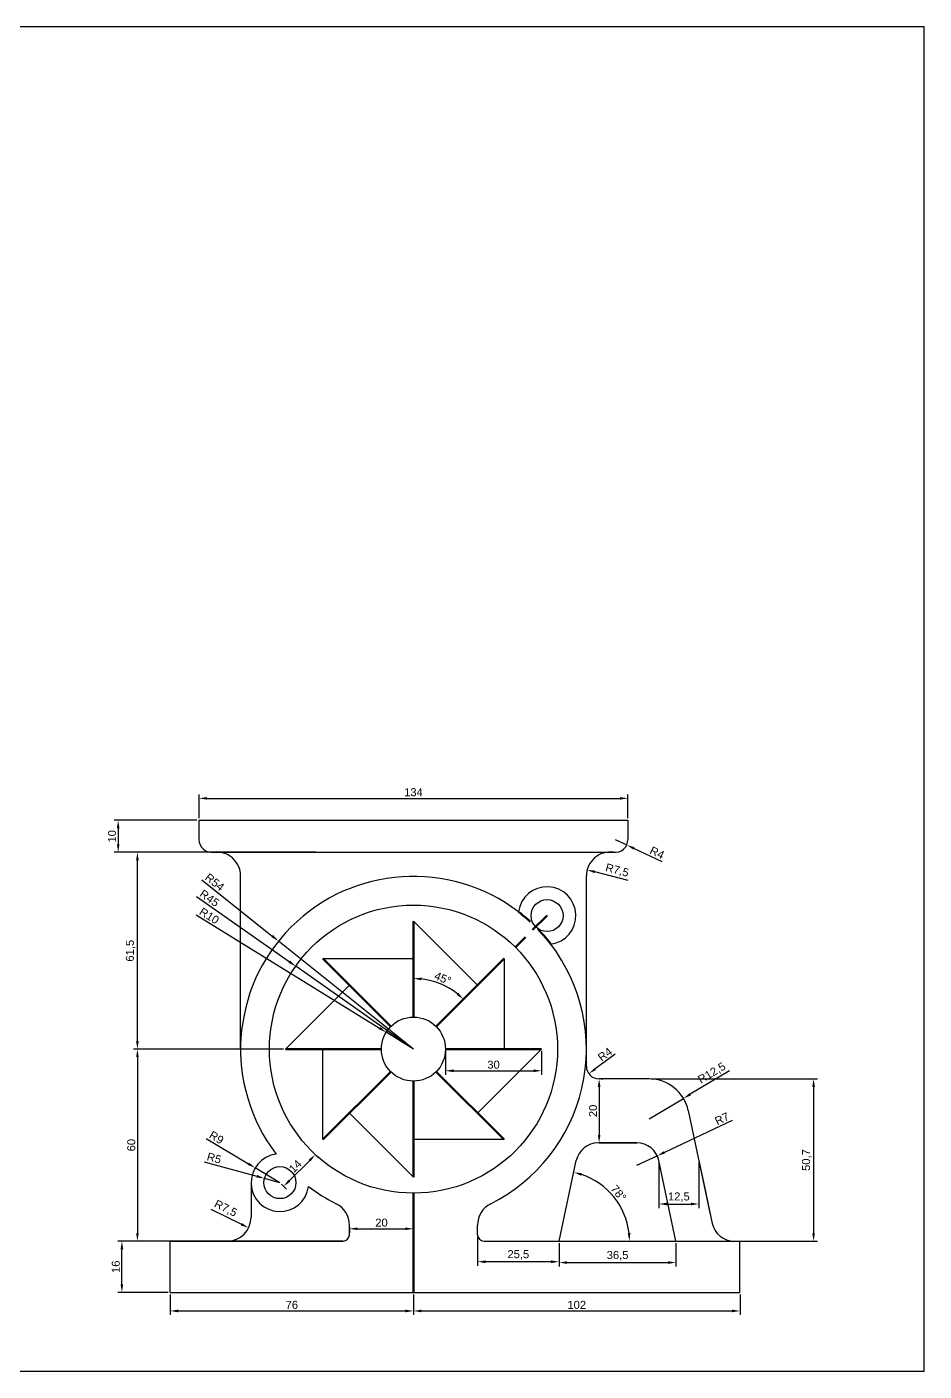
# Model space of a CAD drawing. Header units: inches. Extents: x 0 to 590, y 0 to 420.
# Drawn here: x 309.7 to 590, y 0 to 420 of the extents above; entities that cross this region are included whole.
import ezdxf

# ---------------------------------------------------------------- set-up
doc = ezdxf.new("R2010")
doc.units = ezdxf.units.IN
doc.header["$MEASUREMENT"] = 0
doc.linetypes.add('DASHED2', pattern=[9.525, 6.35, -3.175])
doc.styles.get("Standard").update_dxf_attribs({"font": 'arial.ttf'})
doc.dimstyles.new('ISO-25', dxfattribs={"dimtxt": 2.5, "dimasz": 2.5, "dimexe": 1.25, "dimexo": 0.625, "dimtad": 1, "dimtxsty": 'Standard', "dimcen": 2.5, "dimadec": 0, "dimazin": 0, "dimtfac": 1, "dimtmove": 0, "dimatfit": 3, "dimfxl": 1, "dimarcsym": 0})

# ---------------------------------------------------------------- blocks, each defined once
blk = doc.blocks.new('*U36')
for p, q in [((-10, -13.33), (-10, 13.33)), ((-10, 13.33), (10, -6.67))]:
    blk.add_line(p, q)
blk = doc.blocks.new('*U37')
at = {"color": 0, "linetype": 'ByBlock', "lineweight": -2, "transparency": 16777216}
for p, rotation in [((156.21, 193.93), 45), ((193.93, 179.79), 315), ((141.33, 178), 90.00000000000001), ((142.07, 156.21), 135), ((194.67, 158), 270), ((179.79, 142.07), 225.0000000000001), ((158, 141.33), 180)]:
    blk.add_blockref('*U36', p, dxfattribs=dict(at, rotation=rotation))
blk.add_blockref('*U36', (178, 194.67), dxfattribs=at)
blk = doc.blocks.new('*D41')
at = {"color": 0, "linetype": 'Continuous', "lineweight": -2, "transparency": 16777216}
for p, q in [((363.49, 172.73), (363.49, 180.21)), ((365.99, 178.96), (494.99, 178.96)), ((497.49, 172.73), (497.49, 180.21))]:
    blk.add_line(p, q, dxfattribs=at)
at = {"color": 0, "linetype": 'Continuous', "lineweight": 5, "transparency": 16777216}
for points in [[(365.99, 179.37), (365.99, 178.54), (363.49, 178.96)], [(494.99, 179.37), (494.99, 178.54), (497.49, 178.96)]]:
    blk.add_solid(points, dxfattribs=at)
at = {"layer": 'Defpoints', "color": 0, "linetype": 'Continuous', "lineweight": 5, "transparency": 16777216}
for p in [(497.49, 178.96), (363.49, 172.1), (497.49, 172.1)]:
    blk.add_point(p, dxfattribs=at)
at = {"color": 0, "linetype": 'Continuous', "lineweight": 100, "transparency": 16777216, "insert": (430.49, 180.86), "char_height": 2.5, "attachment_point": 5}
blk.add_mtext('134', dxfattribs=at)
blk = doc.blocks.new('*D42')
at = {"color": 0, "linetype": 'Continuous', "lineweight": -2, "transparency": 16777216}
for p, q in [((362.86, 172.1), (336.99, 172.1)), ((338.24, 169.6), (338.24, 164.6)), ((366.86, 162.1), (336.99, 162.1))]:
    blk.add_line(p, q, dxfattribs=at)
at = {"color": 0, "linetype": 'Continuous', "lineweight": 5, "transparency": 16777216}
for points in [[(337.83, 169.6), (338.66, 169.6), (338.24, 172.1)], [(337.83, 164.6), (338.66, 164.6), (338.24, 162.1)]]:
    blk.add_solid(points, dxfattribs=at)
at = {"layer": 'Defpoints', "color": 0, "linetype": 'Continuous', "lineweight": 5, "transparency": 16777216}
for p in [(363.49, 172.1), (338.24, 162.1), (367.49, 162.1)]:
    blk.add_point(p, dxfattribs=at)
at = {"color": 0, "linetype": 'Continuous', "lineweight": 100, "transparency": 16777216, "insert": (336.34, 167.1), "char_height": 2.5, "attachment_point": 5, "rotation": 90}
blk.add_mtext('10', dxfattribs=at)
blk = doc.blocks.new('*D43')
at = {"color": 0, "linetype": 'Continuous', "lineweight": -2, "transparency": 16777216}
for p, q in [((399.86, 162.1), (343, 162.1)), ((344.25, 103.1), (344.25, 159.6)), ((389.86, 100.6), (343, 100.6))]:
    blk.add_line(p, q, dxfattribs=at)
at = {"color": 0, "linetype": 'Continuous', "lineweight": 5, "transparency": 16777216}
for points in [[(343.83, 159.6), (344.66, 159.6), (344.25, 162.1)], [(343.83, 103.1), (344.66, 103.1), (344.25, 100.6)]]:
    blk.add_solid(points, dxfattribs=at)
at = {"layer": 'Defpoints', "color": 0, "linetype": 'Continuous', "lineweight": 5, "transparency": 16777216}
for p in [(344.25, 162.1), (400.49, 162.1), (390.49, 100.6)]:
    blk.add_point(p, dxfattribs=at)
at = {"color": 0, "linetype": 'Continuous', "lineweight": 100, "transparency": 16777216, "insert": (342.12, 131.35), "char_height": 2.5, "attachment_point": 5, "rotation": 90}
blk.add_mtext('61,5', dxfattribs=at)
blk = doc.blocks.new('*D44')
at = {"color": 0, "linetype": 'Continuous', "lineweight": -2, "transparency": 16777216}
for p, q in [((389.86, 100.6), (343, 100.6)), ((344.25, 98.1), (344.25, 43.1)), ((399.86, 40.6), (343, 40.6))]:
    blk.add_line(p, q, dxfattribs=at)
at = {"color": 0, "linetype": 'Continuous', "lineweight": 5, "transparency": 16777216}
for points in [[(343.83, 98.1), (344.66, 98.1), (344.25, 100.6)], [(343.83, 43.1), (344.66, 43.1), (344.25, 40.6)]]:
    blk.add_solid(points, dxfattribs=at)
at = {"layer": 'Defpoints', "color": 0, "linetype": 'Continuous', "lineweight": 5, "transparency": 16777216}
for p in [(390.49, 100.6), (344.25, 40.6), (400.49, 40.6)]:
    blk.add_point(p, dxfattribs=at)
at = {"color": 0, "linetype": 'Continuous', "lineweight": 100, "transparency": 16777216, "insert": (342.34, 70.6), "char_height": 2.5, "attachment_point": 5, "rotation": 90}
blk.add_mtext('60', dxfattribs=at)
blk = doc.blocks.new('*D45')
at = {"color": 0, "linetype": 'Continuous', "lineweight": -2, "transparency": 16777216}
for p, q in [((364.39, 153.55), (386.39, 135.92)), ((430.49, 100.6), (388.34, 134.36))]:
    blk.add_line(p, q, dxfattribs=at)
at = {"color": 0, "linetype": 'Continuous', "lineweight": 5, "transparency": 16777216}
blk.add_solid([(386.65, 136.25), (386.13, 135.6), (388.34, 134.36)], dxfattribs=at)
at = {"layer": 'Defpoints', "color": 0, "linetype": 'Continuous', "lineweight": 5, "transparency": 16777216}
for p in [(388.34, 134.36), (430.49, 100.6)]:
    blk.add_point(p, dxfattribs=at)
at = {"color": 0, "linetype": 'Continuous', "lineweight": 100, "transparency": 16777216, "insert": (368.39, 152.77), "char_height": 2.5, "attachment_point": 5, "rotation": 321.3076}
blk.add_mtext('R54', dxfattribs=at)
blk = doc.blocks.new('*D46')
at = {"color": 0, "linetype": 'Continuous', "lineweight": -2, "transparency": 16777216}
for p, q in [((362.71, 148.3), (391.64, 127.94)), ((430.49, 100.6), (393.69, 126.5))]:
    blk.add_line(p, q, dxfattribs=at)
at = {"color": 0, "linetype": 'Continuous', "lineweight": 5, "transparency": 16777216}
blk.add_solid([(391.88, 128.28), (391.4, 127.6), (393.69, 126.5)], dxfattribs=at)
at = {"layer": 'Defpoints', "color": 0, "linetype": 'Continuous', "lineweight": 5, "transparency": 16777216}
for p in [(393.69, 126.5), (430.49, 100.6)]:
    blk.add_point(p, dxfattribs=at)
at = {"color": 0, "linetype": 'Continuous', "lineweight": 100, "transparency": 16777216, "insert": (366.77, 147.76), "char_height": 2.5, "attachment_point": 5, "rotation": 324.8633}
blk.add_mtext('R45', dxfattribs=at)
blk = doc.blocks.new('*D47')
at = {"color": 0, "linetype": 'Continuous', "lineweight": -2, "transparency": 16777216}
for p, q in [((362.61, 142.53), (419.85, 107.17)), ((430.49, 100.6), (421.98, 105.86))]:
    blk.add_line(p, q, dxfattribs=at)
at = {"color": 0, "linetype": 'Continuous', "lineweight": 5, "transparency": 16777216}
blk.add_solid([(420.07, 107.53), (419.63, 106.82), (421.98, 105.86)], dxfattribs=at)
at = {"layer": 'Defpoints', "color": 0, "linetype": 'Continuous', "lineweight": 5, "transparency": 16777216}
for p in [(421.98, 105.86), (430.49, 100.6)]:
    blk.add_point(p, dxfattribs=at)
at = {"color": 0, "linetype": 'Continuous', "lineweight": 100, "transparency": 16777216, "insert": (366.68, 142.25), "char_height": 2.5, "attachment_point": 5, "rotation": 328.3004}
blk.add_mtext('R10', dxfattribs=at)
blk = doc.blocks.new('*D48')
at = {"color": 0, "linetype": 'Continuous', "lineweight": -2, "transparency": 16777216}
for p, q in [((365.69, 72.69), (378.9, 64.79)), ((388.77, 58.88), (381.04, 63.51))]:
    blk.add_line(p, q, dxfattribs=at)
at = {"color": 0, "linetype": 'Continuous', "lineweight": 5, "transparency": 16777216}
blk.add_solid([(379.11, 65.15), (378.68, 64.43), (381.04, 63.51)], dxfattribs=at)
at = {"layer": 'Defpoints', "color": 0, "linetype": 'Continuous', "lineweight": 5, "transparency": 16777216}
for p in [(381.04, 63.51), (388.77, 58.88)]:
    blk.add_point(p, dxfattribs=at)
at = {"color": 0, "linetype": 'Continuous', "lineweight": 100, "transparency": 16777216, "insert": (368.94, 72.97), "char_height": 2.5, "attachment_point": 5, "rotation": 329.1023}
blk.add_mtext('R9', dxfattribs=at)
blk = doc.blocks.new('*D49')
at = {"color": 0, "linetype": 'Continuous', "lineweight": -2, "transparency": 16777216}
for p, q in [((365.15, 65.44), (381.54, 60.89)), ((388.77, 58.88), (383.95, 60.22))]:
    blk.add_line(p, q, dxfattribs=at)
at = {"color": 0, "linetype": 'Continuous', "lineweight": 5, "transparency": 16777216}
blk.add_solid([(381.65, 61.29), (381.43, 60.49), (383.95, 60.22)], dxfattribs=at)
at = {"layer": 'Defpoints', "color": 0, "linetype": 'Continuous', "lineweight": 5, "transparency": 16777216}
for p in [(383.95, 60.22), (388.77, 58.88)]:
    blk.add_point(p, dxfattribs=at)
at = {"color": 0, "linetype": 'Continuous', "lineweight": 100, "transparency": 16777216, "insert": (368.22, 66.56), "char_height": 2.5, "attachment_point": 5, "rotation": 344.4738}
blk.add_mtext('R5', dxfattribs=at)
blk = doc.blocks.new('*D50')
at = {"color": 0, "linetype": 'Continuous', "lineweight": -2, "transparency": 16777216}
blk.add_line((367.15, 50.64), (376.75, 45.88), dxfattribs=at)
at = {"color": 0, "linetype": 'Continuous', "lineweight": 5, "transparency": 16777216}
blk.add_solid([(376.93, 46.25), (376.56, 45.51), (378.99, 44.77)], dxfattribs=at)
at = {"layer": 'Defpoints', "color": 0, "linetype": 'Continuous', "lineweight": 5, "transparency": 16777216}
for p in [(372.27, 48.1), (378.99, 44.77)]:
    blk.add_point(p, dxfattribs=at)
at = {"color": 0, "linetype": 'Continuous', "lineweight": 100, "transparency": 16777216, "insert": (371.77, 50.72), "char_height": 2.5, "attachment_point": 5, "rotation": 333.6184}
blk.add_mtext('R7,5', dxfattribs=at)
blk = doc.blocks.new('*D51')
at = {"color": 0, "linetype": 'Continuous', "lineweight": -2, "transparency": 16777216}
for p, q in [((493.49, 166.1), (497.1, 164.39)), ((508.17, 159.16), (499.36, 163.32))]:
    blk.add_line(p, q, dxfattribs=at)
at = {"color": 0, "linetype": 'Continuous', "lineweight": 5, "transparency": 16777216}
blk.add_solid([(499.54, 163.7), (499.18, 162.95), (497.1, 164.39)], dxfattribs=at)
at = {"layer": 'Defpoints', "color": 0, "linetype": 'Continuous', "lineweight": 5, "transparency": 16777216}
for p in [(493.49, 166.1), (497.1, 164.39)]:
    blk.add_point(p, dxfattribs=at)
at = {"color": 0, "linetype": 'Continuous', "lineweight": 100, "transparency": 16777216, "insert": (506.59, 161.98), "char_height": 2.5, "attachment_point": 5, "rotation": 334.6892}
blk.add_mtext('R4', dxfattribs=at)
blk = doc.blocks.new('*D52')
at = {"color": 0, "linetype": 'Continuous', "lineweight": -2, "transparency": 16777216}
blk.add_line((497.51, 153.24), (487.15, 155.98), dxfattribs=at)
at = {"color": 0, "linetype": 'Continuous', "lineweight": 5, "transparency": 16777216}
blk.add_solid([(487.26, 156.38), (487.05, 155.58), (484.73, 156.62)], dxfattribs=at)
at = {"layer": 'Defpoints', "color": 0, "linetype": 'Continuous', "lineweight": 5, "transparency": 16777216}
for p in [(484.73, 156.62), (491.99, 154.7)]:
    blk.add_point(p, dxfattribs=at)
at = {"color": 0, "linetype": 'Continuous', "lineweight": 100, "transparency": 16777216, "insert": (494.08, 156.34), "char_height": 2.5, "attachment_point": 5, "rotation": 345.1997}
blk.add_mtext('R7,5', dxfattribs=at)
blk = doc.blocks.new('*D53')
at = {"color": 0, "linetype": 'Continuous', "lineweight": -2, "transparency": 16777216}
blk.add_line((493.54, 99.01), (487.28, 94.41), dxfattribs=at)
at = {"color": 0, "linetype": 'Continuous', "lineweight": 5, "transparency": 16777216}
blk.add_solid([(487.03, 94.75), (487.52, 94.08), (485.26, 92.94)], dxfattribs=at)
at = {"layer": 'Defpoints', "color": 0, "linetype": 'Continuous', "lineweight": 5, "transparency": 16777216}
for p in [(485.26, 92.94), (488.49, 95.3)]:
    blk.add_point(p, dxfattribs=at)
at = {"color": 0, "linetype": 'Continuous', "lineweight": 100, "transparency": 16777216, "insert": (490.31, 98.97), "char_height": 2.5, "attachment_point": 5, "rotation": 36.2925}
blk.add_mtext('R4', dxfattribs=at)
blk = doc.blocks.new('*D54')
at = {"color": 0, "linetype": 'Continuous', "lineweight": -2, "transparency": 16777216}
for p, q in [((529.2, 93.79), (516.97, 86.49)), ((504.09, 78.8), (514.82, 85.21))]:
    blk.add_line(p, q, dxfattribs=at)
at = {"color": 0, "linetype": 'Continuous', "lineweight": 5, "transparency": 16777216}
blk.add_solid([(516.75, 86.85), (517.18, 86.13), (514.82, 85.21)], dxfattribs=at)
at = {"layer": 'Defpoints', "color": 0, "linetype": 'Continuous', "lineweight": 5, "transparency": 16777216}
for p in [(514.82, 85.21), (504.09, 78.8)]:
    blk.add_point(p, dxfattribs=at)
at = {"color": 0, "linetype": 'Continuous', "lineweight": 100, "transparency": 16777216, "insert": (523.75, 93.02), "char_height": 2.5, "attachment_point": 5, "rotation": 30.8308}
blk.add_mtext('R12,5', dxfattribs=at)
blk = doc.blocks.new('*D55')
at = {"color": 0, "linetype": 'Continuous', "lineweight": -2, "transparency": 16777216}
for p, q in [((488.49, 88.8), (488.49, 73.8)), ((489.11, 91.3), (489.74, 91.3)), ((489.11, 71.3), (489.74, 71.3))]:
    blk.add_line(p, q, dxfattribs=at)
at = {"color": 0, "linetype": 'Continuous', "lineweight": 5, "transparency": 16777216}
for points in [[(488.07, 88.8), (488.9, 88.8), (488.49, 91.3)], [(488.07, 73.8), (488.9, 73.8), (488.49, 71.3)]]:
    blk.add_solid(points, dxfattribs=at)
at = {"layer": 'Defpoints', "color": 0, "linetype": 'Continuous', "lineweight": 5, "transparency": 16777216}
for p in [(488.49, 91.3), (488.49, 71.3), (488.49, 71.3)]:
    blk.add_point(p, dxfattribs=at)
at = {"color": 0, "linetype": 'Continuous', "lineweight": 100, "transparency": 16777216, "insert": (486.58, 81.3), "char_height": 2.5, "attachment_point": 5, "rotation": 90}
blk.add_mtext('20', dxfattribs=at)
blk = doc.blocks.new('*D56')
at = {"color": 0, "linetype": 'Continuous', "lineweight": -2, "transparency": 16777216}
for p, q in [((530.03, 78.31), (508.89, 68.35)), ((500.29, 64.3), (506.62, 67.29))]:
    blk.add_line(p, q, dxfattribs=at)
at = {"color": 0, "linetype": 'Continuous', "lineweight": 5, "transparency": 16777216}
blk.add_solid([(508.71, 68.73), (509.06, 67.97), (506.62, 67.29)], dxfattribs=at)
at = {"layer": 'Defpoints', "color": 0, "linetype": 'Continuous', "lineweight": 5, "transparency": 16777216}
for p in [(506.62, 67.29), (500.29, 64.3)]:
    blk.add_point(p, dxfattribs=at)
at = {"color": 0, "linetype": 'Continuous', "lineweight": 100, "transparency": 16777216, "insert": (526.85, 78.88), "char_height": 2.5, "attachment_point": 5, "rotation": 25.2169}
blk.add_mtext('R7', dxfattribs=at)
blk = doc.blocks.new('*D40')
at = {"color": 0, "linetype": 'Continuous', "lineweight": -2, "transparency": 16777216}
for p, q in [((399.11, 68.34), (400.71, 66.73)), ((391.7, 59.49), (398.06, 65.85)), ((389.21, 58.44), (390.81, 56.83))]:
    blk.add_line(p, q, dxfattribs=at)
at = {"color": 0, "linetype": 'Continuous', "lineweight": 5, "transparency": 16777216}
for points in [[(397.77, 66.15), (398.36, 65.56), (399.83, 67.62)], [(391.4, 59.78), (391.99, 59.19), (389.93, 57.72)]]:
    blk.add_solid(points, dxfattribs=at)
at = {"layer": 'Defpoints', "color": 0, "linetype": 'Continuous', "lineweight": 5, "transparency": 16777216}
for p in [(398.67, 68.78), (399.83, 67.62), (388.77, 58.88)]:
    blk.add_point(p, dxfattribs=at)
at = {"color": 0, "linetype": 'Continuous', "lineweight": 100, "transparency": 16777216, "insert": (393.55, 64), "char_height": 2.5, "attachment_point": 5, "rotation": 45}
blk.add_mtext('14', dxfattribs=at)
blk = doc.blocks.new('*D57')
at = {"color": 0, "linetype": 'Continuous', "lineweight": -2, "transparency": 16777216}
for p, q in [((410.49, 44.97), (410.49, 43.22)), ((412.99, 44.47), (427.99, 44.47)), ((430.49, 44.97), (430.49, 43.22))]:
    blk.add_line(p, q, dxfattribs=at)
at = {"color": 0, "linetype": 'Continuous', "lineweight": 5, "transparency": 16777216}
for points in [[(412.99, 44.89), (412.99, 44.06), (410.49, 44.47)], [(427.99, 44.89), (427.99, 44.06), (430.49, 44.47)]]:
    blk.add_solid(points, dxfattribs=at)
at = {"layer": 'Defpoints', "color": 0, "linetype": 'Continuous', "lineweight": 5, "transparency": 16777216}
for p in [(410.49, 45.59), (430.49, 45.59), (430.49, 44.47)]:
    blk.add_point(p, dxfattribs=at)
at = {"color": 0, "linetype": 'Continuous', "lineweight": 100, "transparency": 16777216, "insert": (420.49, 46.38), "char_height": 2.5, "attachment_point": 5}
blk.add_mtext('20', dxfattribs=at)
blk = doc.blocks.new('*D58')
at = {"color": 0, "linetype": 'Continuous', "lineweight": -2, "transparency": 16777216}
for p, q in [((353.86, 40.6), (338.15, 40.6)), ((339.4, 27.1), (339.4, 38.1)), ((353.86, 24.6), (338.15, 24.6))]:
    blk.add_line(p, q, dxfattribs=at)
at = {"color": 0, "linetype": 'Continuous', "lineweight": 5, "transparency": 16777216}
for points in [[(338.99, 38.1), (339.82, 38.1), (339.4, 40.6)], [(338.99, 27.1), (339.82, 27.1), (339.4, 24.6)]]:
    blk.add_solid(points, dxfattribs=at)
at = {"layer": 'Defpoints', "color": 0, "linetype": 'Continuous', "lineweight": 5, "transparency": 16777216}
for p in [(339.4, 40.6), (354.49, 40.6), (354.49, 24.6)]:
    blk.add_point(p, dxfattribs=at)
at = {"color": 0, "linetype": 'Continuous', "lineweight": 100, "transparency": 16777216, "insert": (337.5, 32.6), "char_height": 2.5, "attachment_point": 5, "rotation": 90}
blk.add_mtext('16', dxfattribs=at)
blk = doc.blocks.new('*D59')
at = {"color": 0, "linetype": 'Continuous', "lineweight": -2, "transparency": 16777216}
for p, q in [((354.49, 23.98), (354.49, 17.54)), ((430.49, 23.98), (430.49, 17.54)), ((356.99, 18.79), (427.99, 18.79))]:
    blk.add_line(p, q, dxfattribs=at)
at = {"color": 0, "linetype": 'Continuous', "lineweight": 5, "transparency": 16777216}
for points in [[(356.99, 19.21), (356.99, 18.38), (354.49, 18.79)], [(427.99, 19.21), (427.99, 18.38), (430.49, 18.79)]]:
    blk.add_solid(points, dxfattribs=at)
at = {"layer": 'Defpoints', "color": 0, "linetype": 'Continuous', "lineweight": 5, "transparency": 16777216}
for p in [(354.49, 24.6), (430.49, 24.6), (430.49, 18.79)]:
    blk.add_point(p, dxfattribs=at)
at = {"color": 0, "linetype": 'Continuous', "lineweight": 100, "transparency": 16777216, "insert": (392.49, 20.69), "char_height": 2.5, "attachment_point": 5}
blk.add_mtext('76', dxfattribs=at)
blk = doc.blocks.new('*D60')
at = {"color": 0, "linetype": 'Continuous', "lineweight": -2, "transparency": 16777216}
for p, q in [((430.49, 23.98), (430.49, 17.54)), ((532.49, 23.98), (532.49, 17.54)), ((432.99, 18.79), (529.99, 18.79))]:
    blk.add_line(p, q, dxfattribs=at)
at = {"color": 0, "linetype": 'Continuous', "lineweight": 5, "transparency": 16777216}
for points in [[(432.99, 19.21), (432.99, 18.38), (430.49, 18.79)], [(529.99, 19.21), (529.99, 18.38), (532.49, 18.79)]]:
    blk.add_solid(points, dxfattribs=at)
at = {"layer": 'Defpoints', "color": 0, "linetype": 'Continuous', "lineweight": 5, "transparency": 16777216}
for p in [(430.49, 24.6), (532.49, 24.6), (532.49, 18.79)]:
    blk.add_point(p, dxfattribs=at)
at = {"color": 0, "linetype": 'Continuous', "lineweight": 100, "transparency": 16777216, "insert": (481.49, 20.69), "char_height": 2.5, "attachment_point": 5}
blk.add_mtext('102', dxfattribs=at)
blk = doc.blocks.new('*D61')
at = {"color": 0, "linetype": 'Continuous', "lineweight": -2, "transparency": 16777216}
for p, q in [((450.49, 41.98), (450.49, 32.93)), ((475.99, 39.98), (475.99, 32.93)), ((473.49, 34.18), (452.99, 34.18))]:
    blk.add_line(p, q, dxfattribs=at)
at = {"color": 0, "linetype": 'Continuous', "lineweight": 5, "transparency": 16777216}
for points in [[(452.99, 34.59), (452.99, 33.76), (450.49, 34.18)], [(473.49, 34.59), (473.49, 33.76), (475.99, 34.18)]]:
    blk.add_solid(points, dxfattribs=at)
at = {"layer": 'Defpoints', "color": 0, "linetype": 'Continuous', "lineweight": 5, "transparency": 16777216}
for p in [(450.49, 42.6), (475.99, 40.6), (450.49, 34.18)]:
    blk.add_point(p, dxfattribs=at)
at = {"color": 0, "linetype": 'Continuous', "lineweight": 100, "transparency": 16777216, "insert": (463.24, 36.31), "char_height": 2.5, "attachment_point": 5}
blk.add_mtext('25,5', dxfattribs=at)
blk = doc.blocks.new('*D62')
at = {"color": 0, "linetype": 'Continuous', "lineweight": -2, "transparency": 16777216}
for p, q in [((475.99, 39.98), (475.99, 32.66)), ((512.49, 39.98), (512.49, 32.66)), ((478.49, 33.91), (509.99, 33.91))]:
    blk.add_line(p, q, dxfattribs=at)
at = {"color": 0, "linetype": 'Continuous', "lineweight": 5, "transparency": 16777216}
for points in [[(478.49, 34.33), (478.49, 33.5), (475.99, 33.91)], [(509.99, 34.33), (509.99, 33.5), (512.49, 33.91)]]:
    blk.add_solid(points, dxfattribs=at)
at = {"layer": 'Defpoints', "color": 0, "linetype": 'Continuous', "lineweight": 5, "transparency": 16777216}
for p in [(475.99, 40.6), (512.49, 40.6), (512.49, 33.91)]:
    blk.add_point(p, dxfattribs=at)
at = {"color": 0, "linetype": 'Continuous', "lineweight": 100, "transparency": 16777216, "insert": (494.24, 36.04), "char_height": 2.5, "attachment_point": 5}
blk.add_mtext('36,5', dxfattribs=at)
blk = doc.blocks.new('*D63')
at = {"color": 0, "linetype": 'Continuous', "lineweight": -2, "transparency": 16777216}
for p, q in [((504.71, 91.3), (556.72, 91.3)), ((555.47, 88.8), (555.47, 43.1)), ((504.71, 40.6), (556.72, 40.6))]:
    blk.add_line(p, q, dxfattribs=at)
at = {"color": 0, "linetype": 'Continuous', "lineweight": 5, "transparency": 16777216}
for points in [[(555.05, 88.8), (555.89, 88.8), (555.47, 91.3)], [(555.05, 43.1), (555.89, 43.1), (555.47, 40.6)]]:
    blk.add_solid(points, dxfattribs=at)
at = {"layer": 'Defpoints', "color": 0, "linetype": 'Continuous', "lineweight": 5, "transparency": 16777216}
for p in [(504.09, 91.3), (504.09, 40.6), (555.47, 40.6)]:
    blk.add_point(p, dxfattribs=at)
at = {"color": 0, "linetype": 'Continuous', "lineweight": 100, "transparency": 16777216, "insert": (553.34, 65.95), "char_height": 2.5, "attachment_point": 5, "rotation": 90}
blk.add_mtext('50,7', dxfattribs=at)
blk = doc.blocks.new('*D64')
at = {"color": 0, "linetype": 'Continuous', "lineweight": -2, "transparency": 16777216}
for p, q in [((507.14, 65.13), (507.14, 50.96)), ((519.64, 65.13), (519.64, 50.96)), ((509.64, 52.21), (517.14, 52.21))]:
    blk.add_line(p, q, dxfattribs=at)
at = {"color": 0, "linetype": 'Continuous', "lineweight": 5, "transparency": 16777216}
for points in [[(509.64, 52.63), (509.64, 51.8), (507.14, 52.21)], [(517.14, 52.63), (517.14, 51.8), (519.64, 52.21)]]:
    blk.add_solid(points, dxfattribs=at)
at = {"layer": 'Defpoints', "color": 0, "linetype": 'Continuous', "lineweight": 5, "transparency": 16777216}
for p in [(507.14, 65.76), (519.64, 65.76), (519.64, 52.21)]:
    blk.add_point(p, dxfattribs=at)
at = {"color": 0, "linetype": 'Continuous', "lineweight": 100, "transparency": 16777216, "insert": (513.39, 54.34), "char_height": 2.5, "attachment_point": 5}
blk.add_mtext('12,5', dxfattribs=at)
blk = doc.blocks.new('*U38')
at = {"linetype": 'Continuous', "lineweight": 100}
blk.add_line((15, 0), (-15, 0), dxfattribs=at)
blk = doc.blocks.new('*U39')
at = {"color": 0, "linetype": 'ByBlock', "lineweight": -2, "transparency": 16777216}
for p, rotation in [((126, 151), 90.00000000000001), ((108.32, 143.68), 135), ((143.68, 143.68), 45.00000000000001), ((101, 126), 180), ((108.32, 108.32), 225), ((143.68, 108.32), 315), ((126, 101), 269.9999999999999)]:
    blk.add_blockref('*U38', p, dxfattribs=dict(at, rotation=rotation))
blk.add_blockref('*U38', (151, 126), dxfattribs=at)
blk = doc.blocks.new('*D65')
at = {"color": 0, "linetype": 'Continuous', "lineweight": -2, "transparency": 16777216}
for p, q in [((440.49, 99.98), (440.49, 92.59)), ((470.49, 99.98), (470.49, 92.59)), ((442.99, 93.84), (467.99, 93.84))]:
    blk.add_line(p, q, dxfattribs=at)
at = {"color": 0, "linetype": 'Continuous', "lineweight": 5, "transparency": 16777216}
for points in [[(442.99, 94.26), (442.99, 93.42), (440.49, 93.84)], [(467.99, 94.26), (467.99, 93.42), (470.49, 93.84)]]:
    blk.add_solid(points, dxfattribs=at)
at = {"layer": 'Defpoints', "color": 0, "linetype": 'Continuous', "lineweight": 5, "transparency": 16777216}
for p in [(440.49, 100.6), (470.49, 100.6), (470.49, 93.84)]:
    blk.add_point(p, dxfattribs=at)
at = {"color": 0, "linetype": 'Continuous', "lineweight": 100, "transparency": 16777216, "insert": (455.49, 95.74), "char_height": 2.5, "attachment_point": 5}
blk.add_mtext('30', dxfattribs=at)
blk = doc.blocks.new('*D66')
at = {"color": 0, "linetype": 'Continuous', "lineweight": -2, "transparency": 16777216}
blk.add_arc((430.49, 100.6), 22.06, 51.4969, 83.5031, dxfattribs=at)
at = {"color": 0, "linetype": 'Continuous', "lineweight": 5, "transparency": 16777216}
for points in [[(432.96, 122.1), (433.01, 122.94), (430.49, 122.66)], [(444.5, 118.18), (443.94, 117.55), (446.08, 116.2)]]:
    blk.add_solid(points, dxfattribs=at)
at = {"layer": 'Defpoints', "color": 0, "linetype": 'Continuous', "lineweight": 5, "transparency": 16777216}
for p in [(430.49, 140.6), (458.77, 128.89), (441.52, 119.71), (430.49, 110.6), (437.56, 107.67)]:
    blk.add_point(p, dxfattribs=at)
at = {"color": 0, "linetype": 'Continuous', "lineweight": 100, "transparency": 16777216, "insert": (439.65, 122.73), "char_height": 2.5, "attachment_point": 5, "rotation": 337.5}
blk.add_mtext('45°', dxfattribs=at)
blk = doc.blocks.new('*D67')
at = {"color": 0, "linetype": 'Continuous', "lineweight": -2, "transparency": 16777216}
blk.add_arc((475.99, 40.6), 21.98, 6.5216, 71.4784, dxfattribs=at)
at = {"color": 0, "linetype": 'Continuous', "lineweight": 5, "transparency": 16777216}
for points in [[(482.86, 61.04), (483.08, 61.84), (480.55, 62.1)], [(498.24, 43.12), (497.4, 43.08), (497.96, 40.6)]]:
    blk.add_solid(points, dxfattribs=at)
at = {"layer": 'Defpoints', "color": 0, "linetype": 'Continuous', "lineweight": 5, "transparency": 16777216}
for p in [(481.33, 65.76), (495.74, 50.24), (452.49, 40.6), (475.99, 40.6), (532.49, 40.6)]:
    blk.add_point(p, dxfattribs=at)
at = {"color": 0, "linetype": 'Continuous', "lineweight": 100, "transparency": 16777216, "insert": (494.54, 55.63), "char_height": 2.5, "attachment_point": 5, "rotation": 309}
blk.add_mtext('78°', dxfattribs=at)

msp = doc.modelspace()

# ---------------------------------------------------------------- linework, layer by layer
for p, q in [((363.486, 172.103), (497.486, 172.103)), ((363.486, 172.103), (363.486, 166.103)), ((497.486, 172.103), (497.486, 166.103)), ((367.486, 162.103), (493.486, 162.103)), ((376.486, 100.603), (376.486, 154.701)), ((484.486, 95.303), (484.486, 154.701)), ((430.486, 110.603), (430.486, 130.603)), ((504.087, 91.303), (488.486, 91.303)), ((516.314, 81.402), (523.205, 48.98)), ((500.292, 71.303), (488.18, 71.303)), ((488.486, 71.303), (500.292, 71.303)), ((475.986, 40.603), (481.333, 65.758)), ((512.486, 40.603), (507.139, 65.758)), ((519.639, 65.758), (521.38, 57.565)), ((379.766, 58.883), (379.766, 48.103)), ((521.38, 57.565), (523.807, 46.147)), ((430.486, 24.603), (430.486, 46.603)), ((410.486, 42.603), (410.486, 45.594)), ((410.486, 42.603), (410.486, 45.594)), ((450.486, 42.603), (450.486, 45.594)), ((354.486, 24.603), (354.486, 40.603)), ((354.486, 40.603), (408.486, 40.603)), ((408.486, 40.603), (354.486, 40.603)), ((372.266, 40.603), (354.486, 40.603)), ((452.486, 40.603), (532.486, 40.603)), ((530.654, 40.603), (532.486, 40.603)), ((532.486, 24.603), (532.486, 40.603)), ((354.486, 24.603), (532.486, 24.603))]:
    msp.add_line(p, q)
at = {"color": 242, "linetype": 'DASHED2', "lineweight": 100, "true_color": 0xcd2027}
msp.add_line((472.205, 142.322), (462.306, 132.423), dxfattribs=at)
at = {"linetype": 'Continuous', "lineweight": 100}
for p in [(430.486, 24.603), (430.486, 55.603)]:
    msp.add_line(p, (430.486, 55.603), dxfattribs=at)
msp.add_lwpolyline([(0, 0), (590, 0), (590, 420), (0, 420)], close=True)
for centre, radius in [((472.205, 142.322), 5), ((430.486, 100.603), 45), ((430.486, 100.603), 10), ((430.486, 100.603), 10), ((388.766, 58.883), 5)]:
    msp.add_circle(centre, radius)
for centre, radius, start, end in [((367.486, 166.103), 4, 180, 277.49472), ((493.486, 166.103), 4, 262.50528, 0), ((368.986, 154.701), 7.5, 0, 97.49472), ((491.986, 154.701), 7.5, 82.50528, 180), ((430.486, 100.603), 54, 52.60173, 217.39827), ((472.205, 142.322), 9, 277.53431, 172.46569), ((430.486, 100.603), 54, 296.56126, 37.39827), ((488.486, 95.303), 4, 180, 270), ((504.087, 78.803), 12.5, 12, 90), ((388.766, 58.883), 9, 97.53431, 352.46569), ((488.18, 64.303), 7, 90, 168), ((500.292, 64.303), 7, 12, 90), ((430.486, 100.603), 54, 232.60173, 243.43874), ((402.986, 45.594), 7.5, 0, 63.43874), ((402.986, 45.594), 7.5, 0, 63.43874), ((457.986, 45.594), 7.5, 116.56126, 180), ((372.266, 48.103), 7.5, 270, 0), ((408.486, 42.603), 2, 270, 0), ((408.486, 42.603), 2, 270, 0), ((452.486, 42.603), 2, 180, 270), ((530.654, 47.603), 7, 192, 270)]:
    msp.add_arc(centre, radius, start, end)
at = {"color": 242, "linetype": 'DASHED2', "lineweight": 100, "true_color": 0xcd2027}
msp.add_arc((430.486, 100.603), 54, 37.39827, 52.60173, dxfattribs=at)

# ---------------------------------------------------------------- block references
msp.add_blockref('*U37', (262.486, -67.397))
at = {"linetype": 'Continuous', "lineweight": 100}
msp.add_blockref('*U39', (304.486, -25.397), dxfattribs=at)

# ---------------------------------------------------------------- dimensions: what is measured, and where the dimension line sits
for base, p1, p2, picture, middle in [((497.486, 178.958), (363.486, 172.103), (497.486, 172.103), '*D41', (430.486, 180.86)), ((470.486, 93.841), (440.486, 100.603), (470.486, 100.603), '*D65', (455.486, 95.744)), ((519.639, 52.215), (507.139, 65.758), (519.639, 65.758), '*D64', (513.389, 54.342)), ((430.486, 44.475), (410.486, 45.594), (430.486, 45.594), '*D57', (420.486, 46.376)), ((450.486, 34.178), (475.986, 40.603), (450.486, 42.603), '*D61', (463.236, 36.305)), ((512.486, 33.912), (475.986, 40.603), (512.486, 40.603), '*D62', (494.236, 36.04)), ((430.486, 18.793), (354.486, 24.603), (430.486, 24.603), '*D59', (392.486, 20.695)), ((532.486, 18.793), (430.486, 24.603), (532.486, 24.603), '*D60', (481.486, 20.695))]:
    dim = msp.add_linear_dim(base=base, p1=p1, p2=p2, dimstyle='ISO-25', dxfattribs=at)
    dim.commit()
    dim.dimension.update_dxf_attribs({"geometry": picture, "text_midpoint": middle})
for base, p1, p2, picture, middle in [((338.243, 162.103), (363.486, 172.103), (367.486, 162.103), '*D42', (336.341, 167.103)), ((344.246, 162.103), (390.486, 100.603), (400.486, 162.103), '*D43', (342.118, 131.353)), ((344.246, 40.603), (390.486, 100.603), (400.486, 40.603), '*D44', (342.344, 70.603)), ((488.486, 71.303), (488.486, 91.303), (488.486, 71.303), '*D55', (486.584, 81.303)), ((555.469, 40.603), (504.087, 91.303), (504.087, 40.603), '*D63', (553.341, 65.953)), ((339.404, 40.603), (354.486, 24.603), (354.486, 40.603), '*D58', (337.502, 32.603))]:
    dim = msp.add_linear_dim(base=base, p1=p1, p2=p2, angle=90, dimstyle='ISO-25', dxfattribs=at)
    dim.commit()
    dim.dimension.update_dxf_attribs({"geometry": picture, "text_midpoint": middle})
for center, mpoint, picture, middle in [((493.486, 166.103), (497.102, 164.393), '*D51', (505.789, 160.284)), ((430.486, 100.603), (388.338, 134.36), '*D45', (367.2, 151.29)), ((491.986, 154.701), (484.735, 156.617), '*D52', (493.539, 154.291)), ((430.486, 100.603), (393.686, 126.502), '*D46', (365.676, 146.214)), ((430.486, 100.603), (421.978, 105.857), '*D47', (365.676, 140.629)), ((488.486, 95.303), (485.262, 92.935), '*D53', (491.416, 97.455)), ((504.087, 78.803), (514.82, 85.209), '*D54', (524.842, 91.191)), ((500.292, 64.303), (506.625, 67.285), '*D56', (527.645, 77.184)), ((388.766, 58.883), (381.044, 63.505), '*D48', (367.962, 71.333)), ((388.766, 58.883), (383.949, 60.222), '*D49', (367.708, 64.734)), ((372.266, 48.103), (378.985, 44.77), '*D50', (370.827, 48.817))]:
    dim = msp.add_radius_dim(center=center, mpoint=mpoint, dimstyle='ISO-25', dxfattribs=at)
    dim.commit()
    dim.dimension.update_dxf_attribs({"geometry": picture, "text_midpoint": middle, "dimtype": 164})
for base, line1, line2, picture, middle in [((441.515, 119.707), ((430.486, 140.603), (430.486, 110.603)), ((458.77, 128.887), (437.557, 107.674)), '*D66', (439.653, 122.735)), ((495.737, 50.236), ((475.986, 40.603), (481.333, 65.758)), ((452.486, 40.603), (532.486, 40.603)), '*D67', (494.542, 55.629))]:
    dim = msp.add_angular_dim_2l(base=base, line1=line1, line2=line2, dimstyle='ISO-25', dxfattribs=at)
    dim.commit()
    dim.dimension.update_dxf_attribs({"geometry": picture, "text_midpoint": middle})
dim = msp.add_aligned_dim(p1=(388.766, 58.883), p2=(398.666, 68.783), distance=-1.647, dimstyle='ISO-25', dxfattribs=at)
dim.commit()
dim.dimension.update_dxf_attribs({"geometry": '*D40', "text_midpoint": (393.551, 63.998)})

doc.saveas('drawing.dxf')
